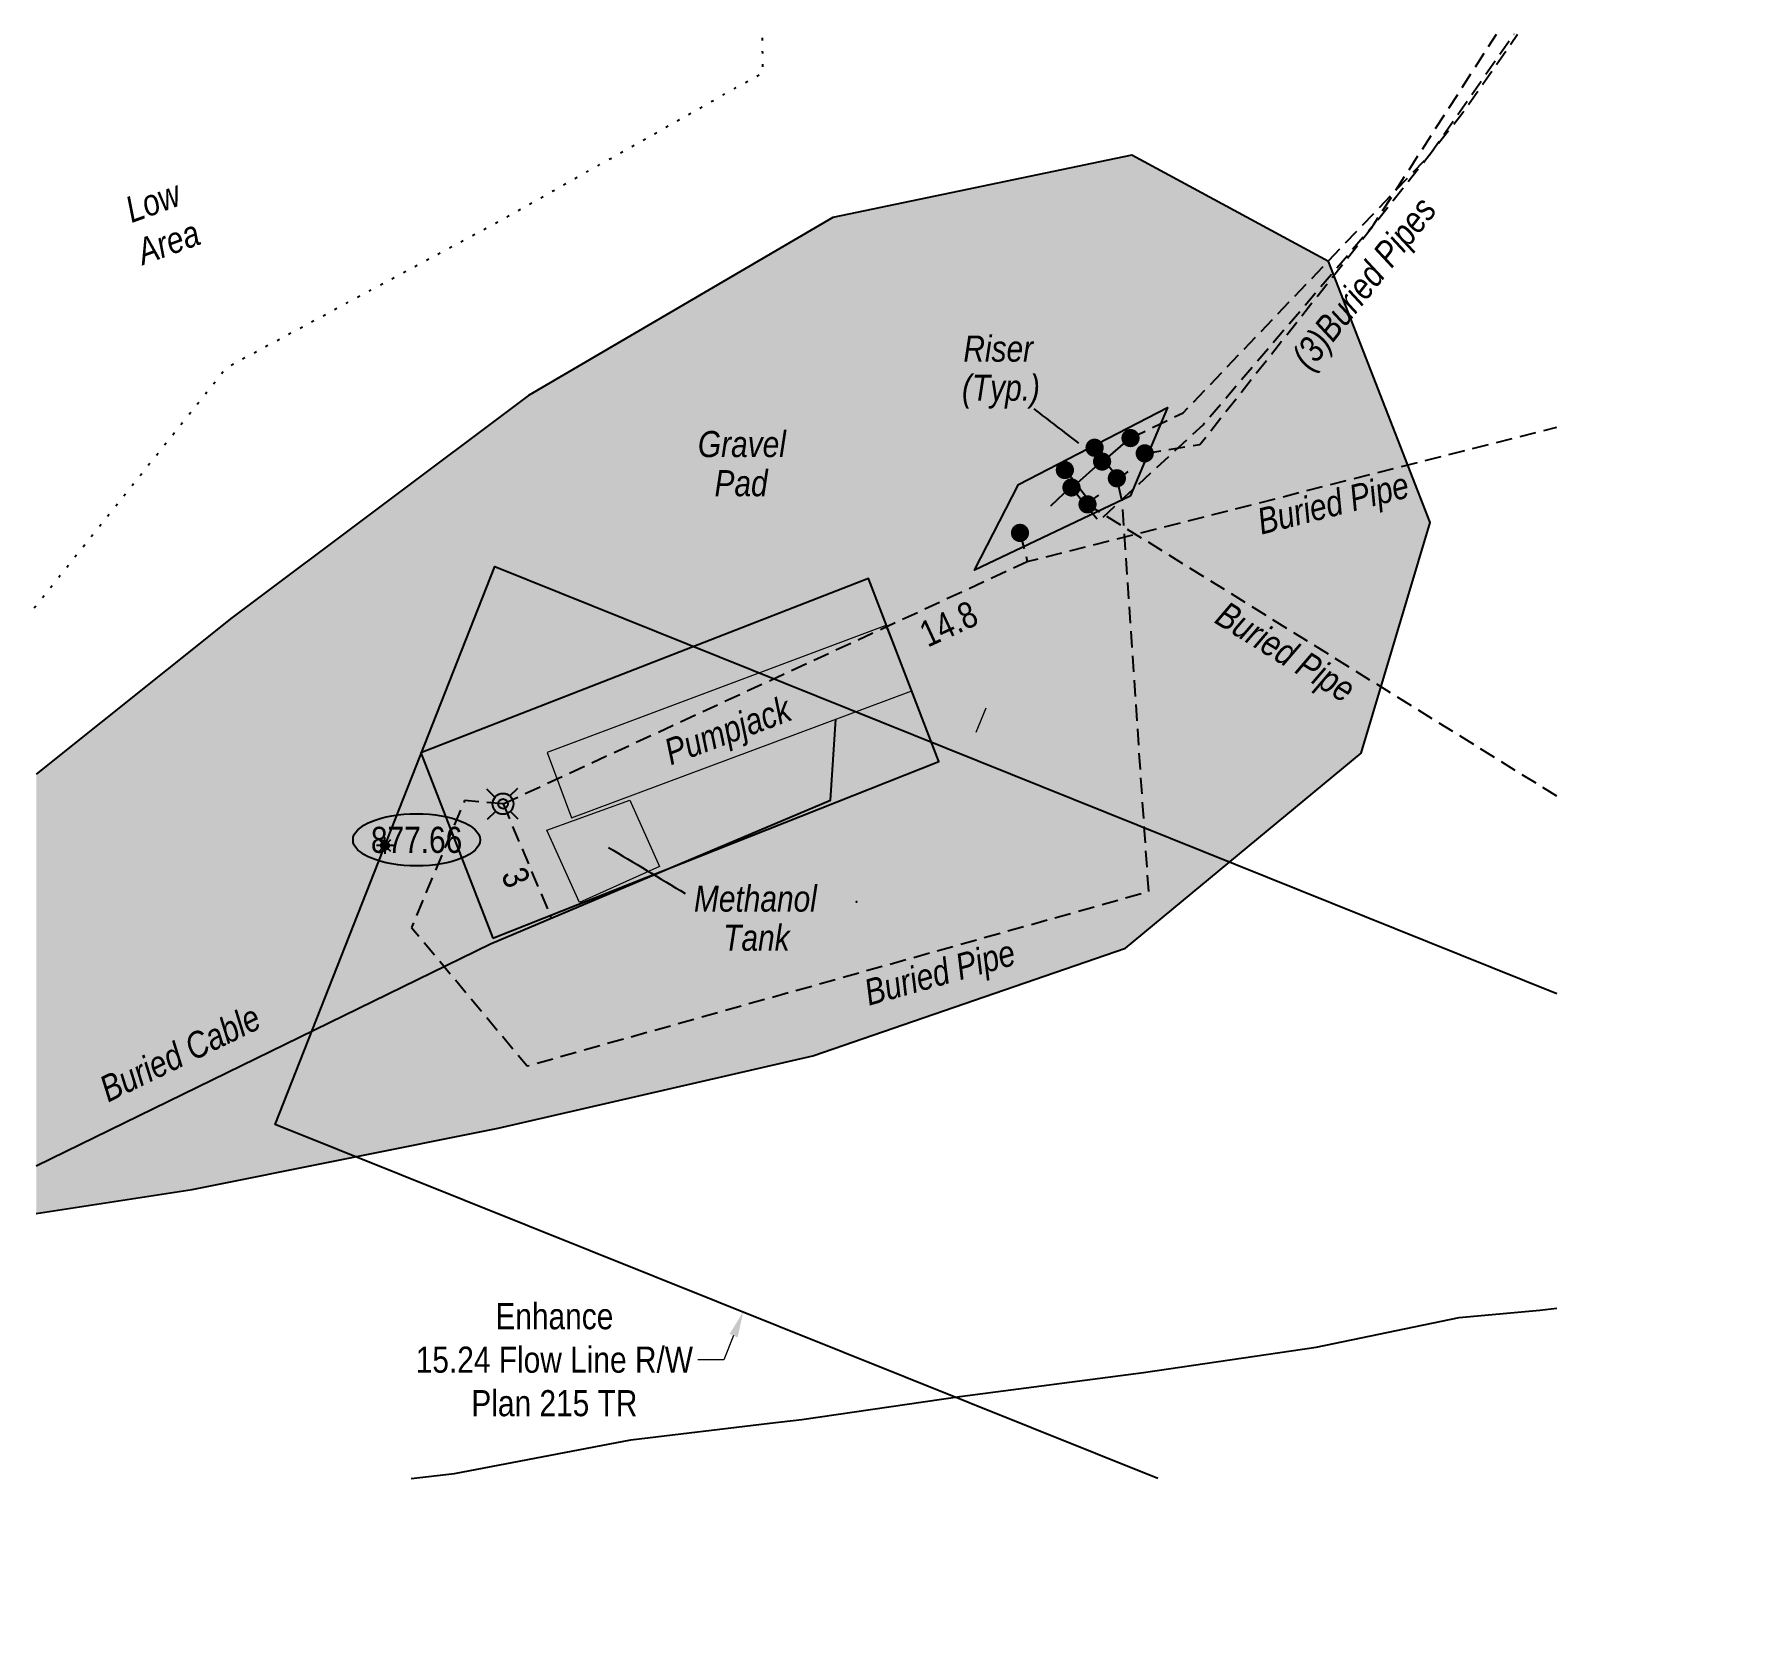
# Model space of a CAD drawing. Extents: x 336647 to 340847, y 5810211 to 5813101.
# Drawn here: x 336647 to 337303, y 5810459 to 5811069 of the extents above; entities that cross this region are included whole.
import ezdxf
from ezdxf.enums import TextEntityAlignment as Align

# ---------------------------------------------------------------- set-up
doc = ezdxf.new("R2010")
doc.units = 0
doc.header["$LTSCALE"] = 5
doc.header["$PDSIZE"] = 0.5
for name, pattern in [('foc-TIELINE', [1.875, 1.25, -0.625]), ('foc-TOPO', [1, 0.2, -0.8]), ('UG_PIPE', [1.875, 1.25, -0.625])]:
    doc.linetypes.add(name, pattern=pattern)
doc.layers.get('Defpoints').update_dxf_attribs({"color": 9})
for name, color, linetype in [('AS-CABLE', 224, 'foc-CABLE'), ('AS-FENCE', 48, 'foc-FENCE'), ('AS-PIPE-AG', 44, 'Continuous'), ('AS-PIPE-UG', 44, 'UG_PIPE'), ('AS-PIPE-UG-T', 44, 'Continuous'), ('AS-ROADS', 254, 'Continuous'), ('AS-SYMBOL', 7, 'Continuous'), ('C-RW', 13, 'Continuous'), ('L-MON', 1, 'Continuous'), ('locations_5e26a1a6-cc58-4', 7, 'Continuous'), ('P-ELEVATION', 7, 'Continuous'), ('T-LOW-AREA', 48, 'foc-TOPO'), ('T-TIE', 201, 'foc-TIELINE')]:
    doc.layers.add(name, color=color, linetype=linetype)
for name, color, linetype, lineweight in [('AS-GENERAL', 48, 'Continuous', 18), ('C-FLOWLINE-T', 13, 'Continuous', 9), ('T-TEXT', 48, 'Continuous', 18)]:
    doc.layers.add(name, color=color, linetype=linetype, lineweight=lineweight)
doc.styles.add('80', font='ARIALN.TTF', dxfattribs={"height": 10})
doc.styles.add('80CG', font='ARIALN.TTF', dxfattribs={"height": 10})
doc.styles.add('80L', font='ARIALN.TTF', dxfattribs={"height": 10})
doc.styles.add('foc-LtypeFont', font='ARIALN.TTF', dxfattribs={"height": 7.35})
doc.linetypes.add('foc-CABLE', pattern='A,2,-1,["C",foc-LtypeFont,S=0.2,R=0,X=-0.625,Y=-0.75],-1.24,8', length=12.24)
doc.linetypes.add('foc-FENCE', pattern='A,10,-1,["X",foc-LtypeFont,S=0.2,R=0,X=-0.625,Y=-0.75],-1.24', length=12.24)
doc.dimstyles.new('Compass 5 000', dxfattribs={"dimscale": 5, "dimtxt": 9, "dimasz": 2, "dimexe": 0.2, "dimexo": 0.0625, "dimgap": 0.5, "dimtad": 0, "dimtih": 1, "dimtoh": 1, "dimzin": 0, "dimdsep": 46, "dimtxsty": '80CG', "dimcen": 0.1, "dimse1": 1, "dimse2": 1, "dimclrd": 256, "dimclrt": 256, "dimaunit": 1, "dimadec": 4, "dimazin": 0, "dimtfac": 0.06, "dimtofl": 0, "dimtmove": 0, "dimatfit": 1, "dimfxl": 0.2, "dimtolj": 1, "dimtzin": 0, "dimlwd": -1, "dimarcsym": 0})

# ---------------------------------------------------------------- blocks, each defined once
blk = doc.blocks.new('GAS')
h = blk.add_hatch(color=255)
h.dxf.hatch_style = 1
edge = h.paths.add_edge_path()
edge.add_arc((0, 0), 0.9, 0, 360)
for p, q in [((-0.81, 0), (-1.62, 0)), ((-0.57, 0.57), (-1.14, 1.14)), ((0, 0.81), (0, 1.62)), ((0.57, 0.57), (1.14, 1.14)), ((1.62, 0), (0.81, 0)), ((-0.57, -0.57), (-1.14, -1.14)), ((0, -0.81), (0, -1.62)), ((1.14, -1.14), (0.57, -0.57))]:
    blk.add_line(p, q)
blk.add_circle((0, 0), 0.8)
blk = doc.blocks.new('RISER')
h = blk.add_hatch(color=255)
h.dxf.hatch_style = 1
edge = h.paths.add_edge_path()
edge.add_arc((0, 0), 0.7, 0, 360)
blk.add_hatch(color=48).paths.add_polyline_path([(0.58, -0.15), (-0.58, -0.15, 0.774597)])
at = {"color": 48}
blk.add_line((-0.58, -0.15), (0.58, -0.15), dxfattribs=at)
blk.add_circle((0, 0), 0.6, dxfattribs=at)
blk = doc.blocks.new('WC')
at = {"layer": 'L-MON'}
h = blk.add_hatch(color=255, dxfattribs=at)
h.dxf.hatch_style = 1
edge = h.paths.add_edge_path()
edge.add_arc((0, 0), 0.9, 0, 360)
at = {"layer": 'L-MON', "color": 240, "flags": 128}
for points in [[(-0.62, 0.5), (-1.23, 1.12)], [(0.52, 0.61), (1.13, 1.21)], [(-1.18, -1.18), (-0.56, -0.57)], [(1.16, -1.18), (0.56, -0.57)]]:
    blk.add_lwpolyline(points, dxfattribs=at)
at = {"layer": 'L-MON', "color": 240}
for radius in [0.8, 0.373]:
    blk.add_circle((0, 0), radius, dxfattribs=at)
blk = doc.blocks.new('*D633')
at = {"layer": 'C-FLOWLINE-T', "transparency": 16777216}
for p, q in [((337007.86, 5810801.41), (337011.59, 5810810.69)), ((336914.8, 5810569.98), (336911.07, 5810560.7)), ((336911.07, 5810560.7), (336901.07, 5810560.7))]:
    blk.add_line(p, q, dxfattribs=at)
for points in [[(337006.32, 5810802.03), (337009.41, 5810800.79), (337004.13, 5810792.13)], [(336913.26, 5810570.6), (336916.35, 5810569.35), (336918.53, 5810579.25)]]:
    blk.add_solid(points, dxfattribs=at)
at = {"layer": 'Defpoints', "color": 0, "transparency": 16777216}
for p in [(337004.13, 5810792.13), (337302.87, 5810672.01), (337217.28, 5810459.13)]:
    blk.add_point(p, dxfattribs=at)
at = {"layer": 'C-FLOWLINE-T', "transparency": 16777216, "insert": (336846.07, 5810560.7), "char_height": 10, "attachment_point": 5, "style": '80CG'}
blk.add_mtext('\\A1;Enhance\\P15.24 Flow Line R/W\\PPlan 215 TR', dxfattribs=at)
blk = doc.blocks.new('*U648')
at = {"layer": 'P-ELEVATION'}
h = blk.add_hatch(color=111, dxfattribs=at)
h.dxf.hatch_style = 1
edge = h.paths.add_edge_path()
edge.add_ellipse((0, 0), major_axis=(-24.38, 0), ratio=0.410256, start_angle=0, end_angle=360)
at = {"layer": 'P-ELEVATION', "color": 7, "flags": 128}
blk.add_lwpolyline([(0, 0, 12.5, 0, 0), (16.03, 2.79, 0, 0, 0)], format="xyseb", dxfattribs=at)
at = {"layer": 'P-ELEVATION', "color": 7}
blk.add_ellipse((0, 0), major_axis=(-24.38, 0), ratio=0.410256, dxfattribs=at)
at = {"layer": 'P-ELEVATION', "style": '80'}
blk.add_attdef('ELEVATION', text='', height=10, dxfattribs=at).set_placement((0, 0), align=Align.MIDDLE_CENTER)

msp = doc.modelspace()

# ---------------------------------------------------------------- hatches: boundary and pattern name
at = {"layer": 'AS-ROADS'}
h = msp.add_hatch(color=256, dxfattribs=at)
h.dxf.hatch_style = 1
h.paths.add_polyline_path([(336836.186, 5810930.458), (336722.471, 5810845.198), (336647.429, 5810785.288), (336647.429, 5810616.774), (336707.261, 5810626.048), (336824.531, 5810649.598), (336945.221, 5810677.288), (337065.071, 5810718.613), (337155.431, 5810793.328), (337181.816, 5810881.723), (337142.846, 5810981.803), (337067.456, 5811022.543), (336952.856, 5810998.753)])

# ---------------------------------------------------------------- linework, layer by layer
at = {"layer": 'AS-CABLE', "flags": 128}
msp.add_lwpolyline([(336647.429, 5810635.158), (336821.621, 5810720.248), (336951.986, 5810775.283), (336954.033, 5810806.352)], dxfattribs=at)
at = {"layer": 'AS-FENCE', "flags": 128}
for points in [[(337066.796, 5810891.848), (337007.171, 5810863.423), (337024.061, 5810896.393), (337081.196, 5810925.868), (337066.796, 5810891.848)], [(336791.196, 5810515.215), (336807.791, 5810517.148), (336875.381, 5810530.003), (336928.661, 5810536.408), (336940.991, 5810537.773), (337001.531, 5810546.638), (337071.896, 5810555.848), (337138.106, 5810565.508), (337193.036, 5810576.893), (337223.936, 5810579.758), (337230.418, 5810580.516)], [(336791.196, 5810515.215), (336807.791, 5810517.148), (336875.381, 5810530.003), (336928.661, 5810536.408), (336940.991, 5810537.773), (337001.531, 5810546.638), (337071.896, 5810555.848), (337138.106, 5810565.508), (337193.036, 5810576.893), (337223.936, 5810579.758), (337230.418, 5810580.516)]]:
    msp.add_lwpolyline(points, dxfattribs=at)
msp.add_lwpolyline([(336822.476, 5810722.363), (336993.506, 5810790.118), (336966.476, 5810860.318), (336794.936, 5810793.493)], close=True, dxfattribs=at)
at = {"layer": 'AS-GENERAL', "flags": 128}
for points in [[(336843.326, 5810793.538), (336852.596, 5810768.473), (336983.186, 5810817.238), (336973.211, 5810842.258)], [(336843.206, 5810763.763), (336875.051, 5810775.328), (336886.436, 5810749.843), (336855.671, 5810736.028)]]:
    msp.add_lwpolyline(points, close=True, dxfattribs=at)
at = {"layer": 'AS-PIPE-AG', "flags": 128}
for points in [[(337052.906, 5810910.328), (337062.671, 5810898.538), (337066.121, 5810901.283)], [(337056.596, 5810905.273), (337066.826, 5810914.078)], [(337045.346, 5810895.838), (337055.921, 5810905.258)], [(337054.676, 5810892.253), (337051.286, 5810889.778), (337041.926, 5810902.123)], [(337036.466, 5810888.173), (337043.966, 5810895.283)]]:
    msp.add_lwpolyline(points, dxfattribs=at)
at = {"layer": 'AS-PIPE-UG', "flags": 128}
for points in [[(337044.341, 5810895.193), (337054.871, 5810882.338), (337094.771, 5810919.223), (337160.111, 5810995.843), (337207.286, 5811068.975)], [(337066.976, 5810914.123), (337087.166, 5810923.783), (337181.321, 5811022.303), (337214.022, 5811068.975)], [(337072.436, 5810908.273), (337093.556, 5810911.678), (337194.446, 5811038.998), (337215.404, 5811068.975)], [(337024.601, 5810877.778), (337027.391, 5810866.798), (337230.418, 5810918.281)], [(336826.391, 5810773.888), (336811.661, 5810775.148), (336791.306, 5810726.533), (336835.631, 5810673.403), (337073.831, 5810740.273), (337073.951, 5810740.153), (337063.856, 5810889.328), (337061.741, 5810898.718)], [(337230.418, 5810776.822), (337056.596, 5810884.873), (337050.491, 5810888.713)]]:
    msp.add_lwpolyline(points, dxfattribs=at)
at = {"layer": 'AS-ROADS', "flags": 128}
msp.add_lwpolyline([(336647.429, 5810616.774), (336707.261, 5810626.048), (336824.531, 5810649.598), (336945.221, 5810677.288), (337065.071, 5810718.613), (337155.431, 5810793.328), (337181.816, 5810881.723), (337142.846, 5810981.803), (337067.456, 5811022.543), (336952.856, 5810998.753), (336836.186, 5810930.458), (336722.471, 5810845.198), (336647.429, 5810785.288)], dxfattribs=at)
at = {"layer": 'C-RW', "flags": 128}
msp.add_lwpolyline([(337077.432, 5810515.215), (336738.986, 5810650.948), (336823.256, 5810864.863), (337230.418, 5810701.145)], dxfattribs=at)
at = {"layer": 'locations_5e26a1a6-cc58-4'}
msp.add_point((336961.963, 5810736.356), dxfattribs=at)
msp.add_point((336961.963, 5810736.356), dxfattribs=at)
at = {"layer": 'T-LOW-AREA', "flags": 128}
msp.add_lwpolyline([(336646.646, 5810849.068), (336720.386, 5810941.213), (336825.026, 5810997.343), (336926.081, 5811054.298), (336925.822, 5811068.975)], dxfattribs=at)
at = {"layer": 'T-TIE'}
for q in [(337027.391, 5810866.798), (336844.889, 5810730.071)]:
    msp.add_line((336826.391, 5810773.888), q, dxfattribs=at)

# ---------------------------------------------------------------- block references
at = {"layer": 'AS-SYMBOL', "color": 6, "xscale": 4.998895199999998, "yscale": 4.998895199999998, "zscale": 4.998895199999998}
for p in [(337066.976, 5810914.123), (337053.206, 5810910.418), (337072.436, 5810908.273), (337041.806, 5810901.883), (337056.086, 5810905.138), (337044.341, 5810895.193), (337061.741, 5810898.718), (337050.491, 5810888.713), (337024.601, 5810877.778)]:
    msp.add_blockref('RISER', p, dxfattribs=at)
at = {"layer": 'C-FLOWLINE-T', "xscale": 0.99977904, "yscale": 0.99977904, "zscale": 0.99977904}
msp.add_blockref('*U648', (336793.242, 5810760.082), dxfattribs=at).add_auto_attribs({'ELEVATION': '877.66'})
at = {"layer": 'Defpoints', "color": 5, "xscale": 1.999558079999999, "yscale": 1.999558079999999, "zscale": 1.999558079999999}
msp.add_blockref('GAS', (336781.121, 5810757.906), dxfattribs=at)
at = {"layer": 'L-MON', "color": 6, "xscale": 4.998895199999998, "yscale": 4.998895199999998, "zscale": 4.998895199999998}
msp.add_blockref('WC', (336826.391, 5810773.888), dxfattribs=at)

# ---------------------------------------------------------------- texts
at = {"layer": 'AS-CABLE', "insert": (336670.332, 5810668.163), "char_height": 9.99779, "attachment_point": 1, "rotation": 26.03492, "line_spacing_factor": 0.9, "style": '80L'}
msp.add_mtext_dynamic_manual_height_columns('\\pi0.30621;{\\fArial Narrow|b0|i1|c0|p34;Buried Cable}', width=66.03452, gutter_width=49.989, heights=[0], dxfattribs=at)
at = {"layer": 'AS-PIPE-UG-T', "char_height": 9.99779, "attachment_point": 1, "style": '80L'}
for s, width, insert, rotation in [('{\\fArial Narrow|b0|i1|c0|p34;(3)Buried Pipes}', 79.02224, (337128.005, 5810945.742), 51.606244), ('\\pi0.30543;{\\fArial Narrow|b0|i1|c0|p34;Buried Pipe}', 59.03588, (337114.413, 5810886.687), 14.228971), ('\\pi0.30543;{\\fArial Narrow|b0|i1|c0|p34;Buried Pipe}', 59.03588, (337103.714, 5810852.233), 328.133978), ('\\pi0.30543;{\\fArial Narrow|b0|i1|c0|p34;Buried Pipe}', 59.03588, (336963.663, 5810705.984), 15.68105)]:
    msp.add_mtext_dynamic_manual_height_columns(s, width=width, gutter_width=49.989, heights=[0], dxfattribs=dict(at, insert=insert, rotation=rotation))
at = {"layer": 'T-TEXT', "insert": (336674.058, 5811003.572), "char_height": 9.99779, "attachment_point": 1, "rotation": 20, "style": '80L'}
msp.add_mtext_dynamic_manual_height_columns('\\pi6.9147;{\\fArial Narrow|b0|i1|c0|p34;Low\\P\\pi5.5542;Area}', width=35.07987, gutter_width=49.989, heights=[0], dxfattribs=at)
at = {"layer": 'T-TEXT', "char_height": 9.99779, "attachment_point": 1, "line_spacing_factor": 0.9, "style": '80L'}
for s, width, insert in [('\\pi1.0932;{\\fArial Narrow|b0|i1|c0|p34;Riser\\P\\pi0.53744;(Typ.)}', 29.34966, (337001.816, 5810953.431)), ('\\pi0.98493;{\\fArial Narrow|b0|i1|c0|p34;Gravel\\P\\pi7.3478;Pad}', 35.07987, (336900.135, 5810916.837)), ('\\pi1.9788;{\\fArial Narrow|b0|i1|c0|p34;Methanol\\P\\pi13.18;Tank}', 51.00723, (336897.627, 5810742.563))]:
    msp.add_mtext_dynamic_manual_height_columns(s, width=width, gutter_width=49.989, heights=[0], dxfattribs=dict(at, insert=insert))
at = {"layer": 'T-TEXT', "insert": (336886.89, 5810797.879), "char_height": 9.99779, "attachment_point": 1, "rotation": 20.476669, "line_spacing_factor": 0.9, "style": '80L'}
msp.add_mtext_dynamic_manual_height_columns('\\pi0.33183;{\\fArial Narrow|b0|i1|c0|p34;Pumpjack}', width=51.00723, gutter_width=49.989, heights=[0], dxfattribs=at)
at = {"layer": 'T-TIE', "style": '80L'}
for s, height, rotation, p in [('14.8', 9.9978, 24.808212, (336989.191, 5810833.725)), ('3', 9.998, 292.887567, (336825.514, 5810746.694))]:
    msp.add_text(s, height=height, rotation=rotation, dxfattribs=at).set_placement(p)

# ---------------------------------------------------------------- dimensions: what is measured, and where the dimension line sits
at = {"layer": 'C-FLOWLINE-T', "color": 5}
dim = msp.add_linear_dim(base=(337004.131, 5810792.134), p1=(337217.277, 5810459.13), p2=(337302.875, 5810672.01), angle=68.095048, text='Enhance\\P15.24 Flow Line R/W\\PPlan 215 TR', dimstyle='Compass 5 000', dxfattribs=at)
dim.commit()
dim.dimension.update_dxf_attribs({"geometry": '*D633', "text_midpoint": (336846.071, 5810560.698), "dimtype": 161})

# ---------------------------------------------------------------- leaders
at = {"layer": 'T-TEXT', "color": 6, "path_type": 1}
msp.add_leader([(337047.11, 5810912.201), (337030.075, 5810925.288)], dimstyle='Compass 5 000', override={"dimgap": 0.5, "dimtad": 0}, dxfattribs=at)
at = {"layer": 'T-TEXT', "path_type": 1}
msp.add_leader([(336866.803, 5810757.202), (336896.227, 5810739.531)], dimstyle='Compass 5 000', override={"dimgap": 0.5, "dimtad": 0}, dxfattribs=at)

doc.saveas('drawing.dxf')
